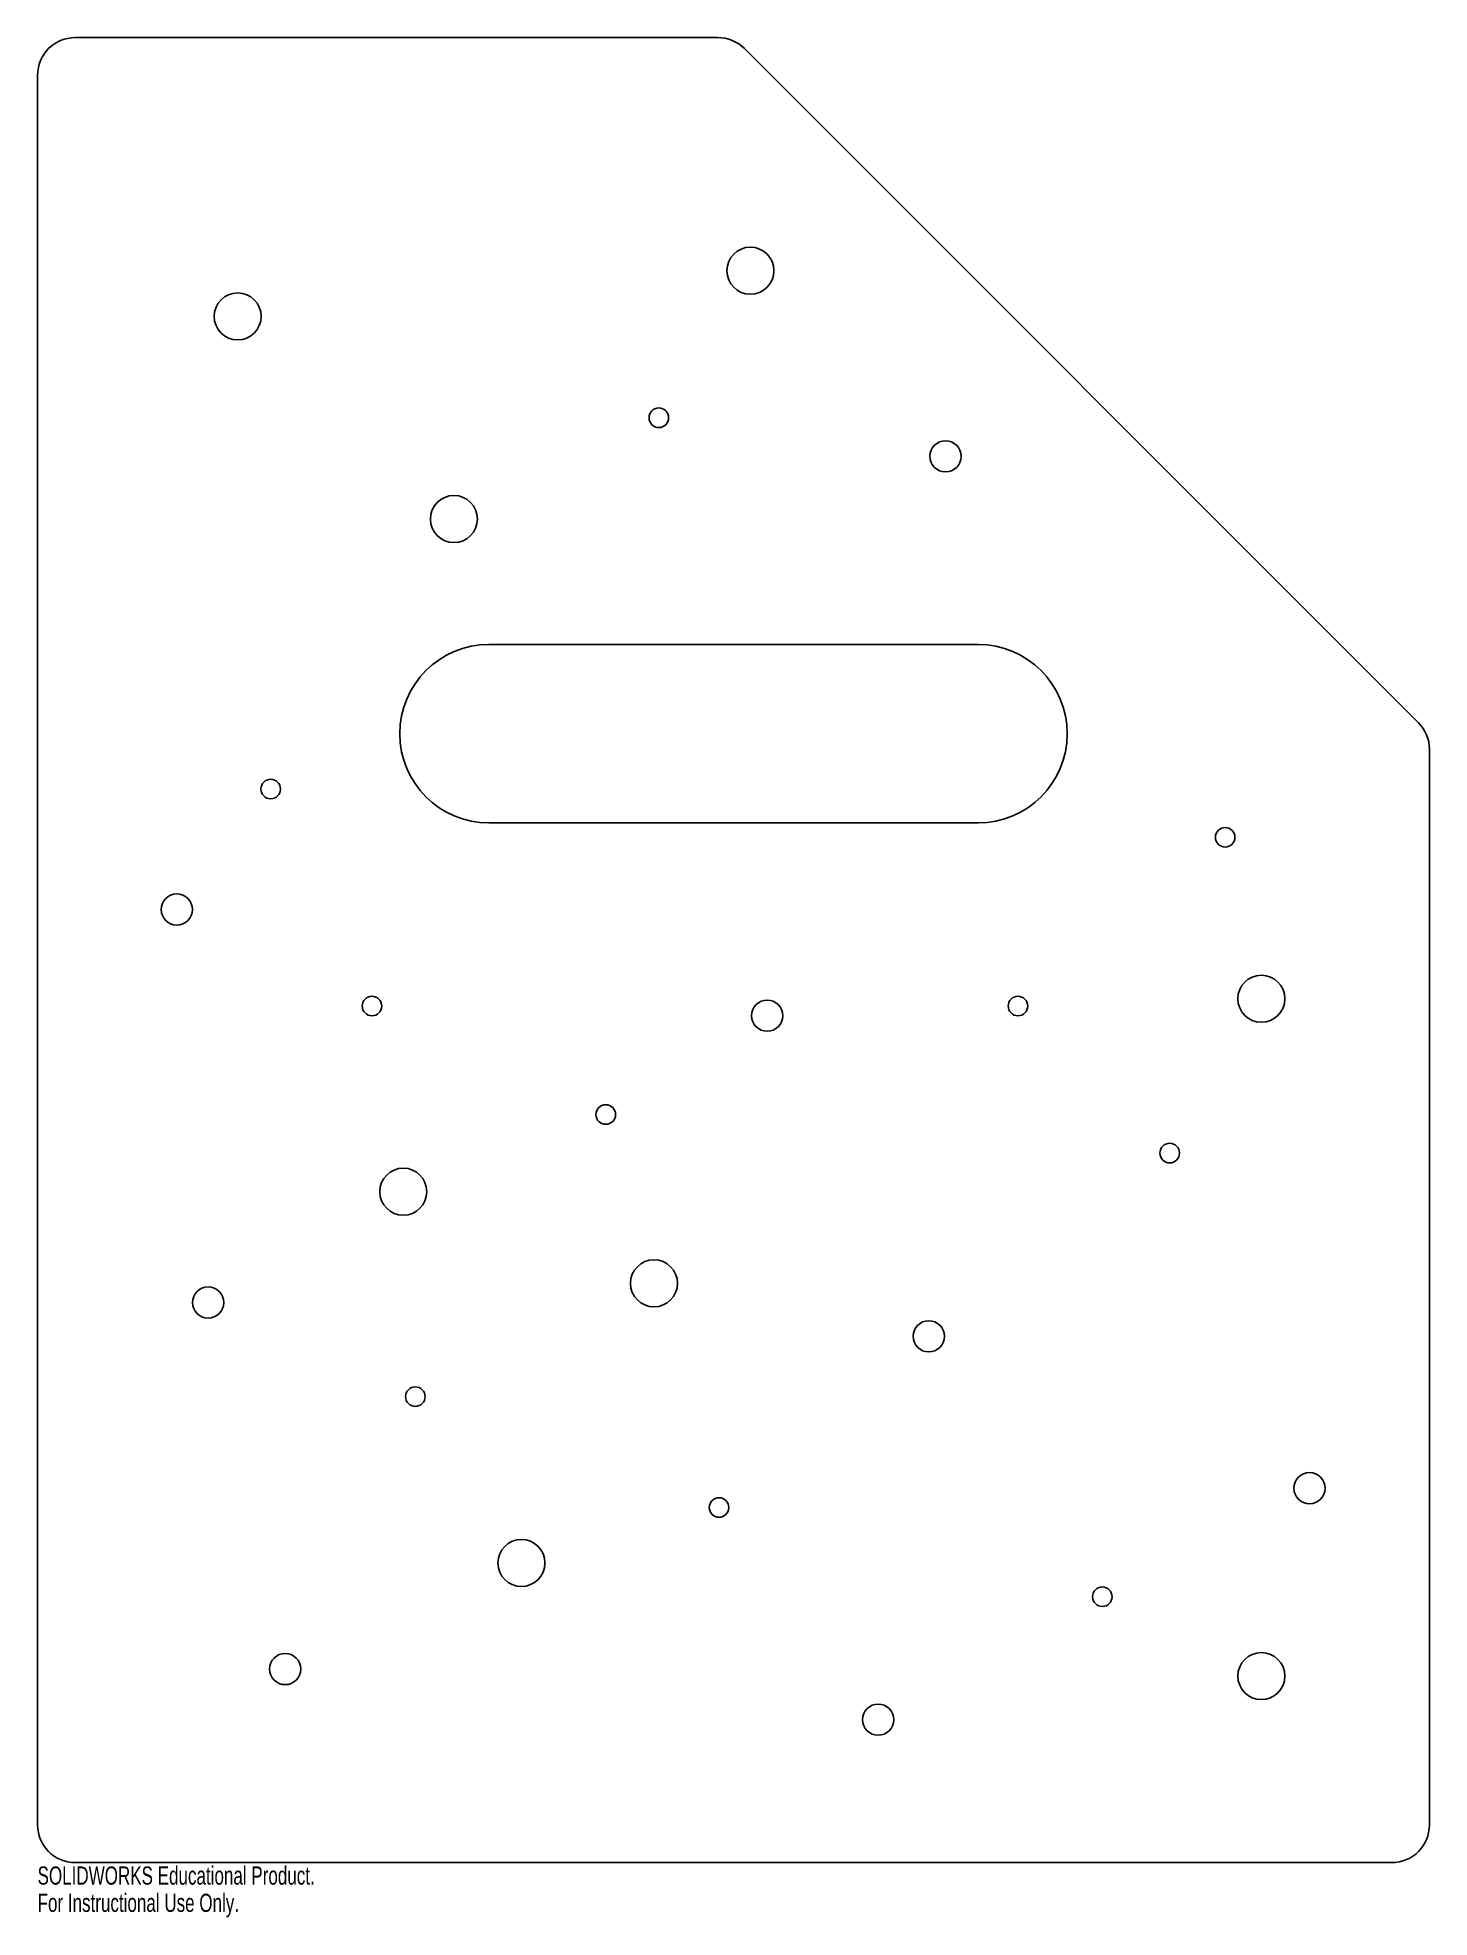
# Model space of a CAD drawing. Header units: millimetres. Extents: x 0 to 370, y -15 to 485.
import ezdxf

# ---------------------------------------------------------------- set-up
doc = ezdxf.new("R2010")
doc.units = ezdxf.units.MM
doc.styles.add('SLDTEXTSTYLE0', font='TXT', dxfattribs={"width": 0.7})

msp = doc.modelspace()

# ---------------------------------------------------------------- linework, layer by layer
at = {"color": 7, "linetype": 'Continuous', "lineweight": 25}
for p, q in [((180.86, 485), (10, 485)), ((367.07, 302.93), (187.93, 482.07)), ((0, 475), (0, 10)), ((250, 323.71), (120, 323.71)), ((370, 10), (370, 295.86)), ((120, 276.29), (250, 276.29)), ((10, 0), (360, 0))]:
    msp.add_line(p, q, dxfattribs=at)
for centre, radius in [((189.49, 423.06), 6.25), ((53.19, 410.89), 6.25), ((165.14, 383.97), 2.6), ((241.38, 373.72), 4.15), ((110.68, 357.06), 6.25), ((61.98, 285.3), 2.6), ((315.71, 272.49), 2.6), ((36.99, 253.27), 4.15), ((325.32, 229.56), 6.25), ((88.89, 227.64), 2.6), ((260.61, 227.64), 2.6), ((193.97, 225.07), 4.15), ((151.04, 198.8), 2.6), ((300.97, 188.55), 2.6), ((97.22, 178.3), 6.25), ((163.86, 153.95), 6.25), ((45.32, 148.83), 4.15), ((236.9, 139.86), 4.15), ((100.42, 123.84), 2.6), ((338.13, 99.49), 4.15), ((181.16, 94.37), 2.6), ((128.62, 79.63), 6.25), ((283.03, 70.66), 2.6), ((65.83, 51.44), 4.15), ((325.32, 49.56), 6.25), ((223.44, 37.98), 4.15)]:
    msp.add_circle(centre, radius, dxfattribs=at)
for centre, radius, start, end in [((10, 475), 10, 90, 180), ((180.86, 475), 10, 45, 90), ((120, 300), 23.71, 90, 270), ((250, 300), 23.71, 270, 90), ((360, 295.86), 10, 0, 45), ((10, 10), 10, 180, 270), ((360, 10), 10, 270, 0)]:
    msp.add_arc(centre, radius, start, end, dxfattribs=at)

# ---------------------------------------------------------------- texts
at = {"color": 7, "linetype": 'Continuous', "char_height": 4.8336, "attachment_point": 1, "style": 'SLDTEXTSTYLE0'}
for s, insert in [('SOLIDWORKS Educational Product.', (0, -1.02)), ('For Instructional Use Only.', (0, -8.27))]:
    msp.add_mtext(s, dxfattribs=dict(at, insert=insert))

doc.saveas('drawing.dxf')
